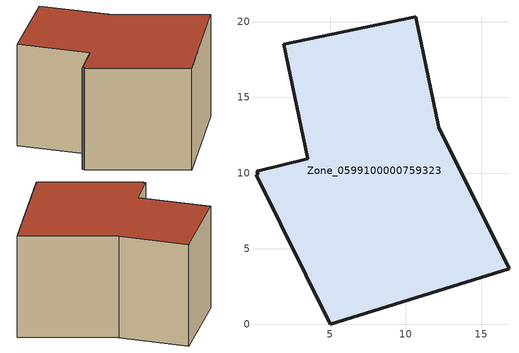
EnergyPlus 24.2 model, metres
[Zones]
Zone_0599100000759323
 floor ground (C_G): 3.51,10.93 1.94,18.53 10.69,20.34 12.19,13.03 16.84,3.68 5,0 0.1,9.88 0.27,9.91 0.16,10.12 z0
 wall outside (C_F): 1.94,18.53 3.51,10.93 0.16,10.12 0.27,9.91 0.1,9.88 5,0 16.84,3.68 12.19,13.03 10.69,20.34 1.94,18.53 z0:11.71
 roof outside (C_R): 0.1,9.88 5,0 16.84,3.68 12.19,13.03 10.69,20.34 1.94,18.53 3.51,10.93 0.16,10.12 0.27,9.91 z11.71
[BUILDING]
Pand.0599100000759323: North Axis=0; Terrain=City; Loads Convergence Tolerance Value=0.04; Temperature Convergence Tolerance Value=0.4; Solar Distribution=FullExterior; Maximum Number of Warmup Days=25; Minimum Number of Warmup Days=1
[Site:Location]
Rotterdam.The.Hague.AP_ZH_NLD Design_Conditions: Latitude=51.96; Longitude=4.45; Time Zone=1; Elevation=-4.5
[SITE:GROUNDTEMPERATURE:BUILDINGSURFACE]
18, 18, 18, 18, 18, 18, 18, 18, 18, 18, 18, 18
[MATERIAL] Thermal Absorptance=0.9; Solar Absorptance=0.7; Visible Absorptance=0.7
Name | Roughness | Thickness | Conductivity | Density | Specific Heat
G.TI.1992-2005 | MediumSmooth | 0.15 | 0.06 | 540 | 1210
F.TI.1992-2005 | Rough | 0.3 | 0.12 | 1920 | 840
R.TI.1992-2005 | MediumRough | 0.2 | 0.08 | 1500 | 1000
[CONSTRUCTION]
C_G: G.TI.1992-2005
C_F: F.TI.1992-2005
C_R: R.TI.1992-2005
[ZONE]
Zone_0599100000759323: Type=1; Multiplier=1; Ceiling Height=Autocalculate; Volume=Autocalculate; Floor Area=autocalculate; Part of Total Floor Area=Yes
[ZONEINFILTRATION:DESIGNFLOWRATE]
Infil_Zone_0599100000759323: Zone or ZoneList or Space or SpaceList=Zone_0599100000759323; Schedule=AlwaysOn; Design Flow Rate Calculation Method=Flow/Area; Flow Rate per Floor Area=0.0015; Constant Term Coefficient=1; Temperature Term Coefficient=0; Velocity Term Coefficient=0; Velocity Squared Term Coefficient=0
[HVACTEMPLATE:ZONE:IDEALLOADSAIRSYSTEM]
Zone_0599100000759323: Maximum Heating Supply Air Temperature=50; Minimum Cooling Supply Air Temperature=13; Maximum Heating Supply Air Humidity Ratio=0.0156; Minimum Cooling Supply Air Humidity Ratio=0.0077; Heating Limit=NoLimit; Cooling Limit=NoLimit; Dehumidification Control Type=ConstantSensibleHeatRatio; Cooling Sensible Heat Ratio=0.7; Dehumidification Setpoint=60; Humidification Control Type=None; Humidification Setpoint=30; Outdoor Air Method=None; Outdoor Air Flow Rate per Person=0.00944; Outdoor Air Flow Rate per Zone Floor Area=0; Outdoor Air Flow Rate per Zone=0; Demand Controlled Ventilation Type=None; Outdoor Air Economizer Type=NoEconomizer; Heat Recovery Type=None; Sensible Heat Recovery Effectiveness=0.7; Latent Heat Recovery Effectiveness=0.65
[ZONECONTROL:THERMOSTAT]
ThermostatControl_Zone_0599100000759323: Zone or ZoneList=Zone_0599100000759323; Control Type Schedule=DualSetpointControlType; Control 1=Thermostat_Zone_0599100000759323; Temperature Difference Between Cutout And Setpoint=0
[THERMOSTATSETPOINT:DUALSETPOINT]
Thermostat_Zone_0599100000759323: Heating Setpoint Temperature Schedule=HeatingSetpoint_Zone_0599100000759323; Cooling Setpoint Temperature Schedule=CoolingSetpoint_Zone_0599100000759323
[SCHEDULE:COMPACT]
HeatingSetpoint_Zone_0599100000759323: Through: 12/31, For: AllDays, Until: 24:00, 21
CoolingSetpoint_Zone_0599100000759323: Through: 12/31, For: AllDays, Until: 24:00, 24
DualSetpointControlType: Through: 12/31, For: AllDays, Until: 24:00, 4
AlwaysOn: Through: 12/31, For: AllDays, Until: 24:00, 1
